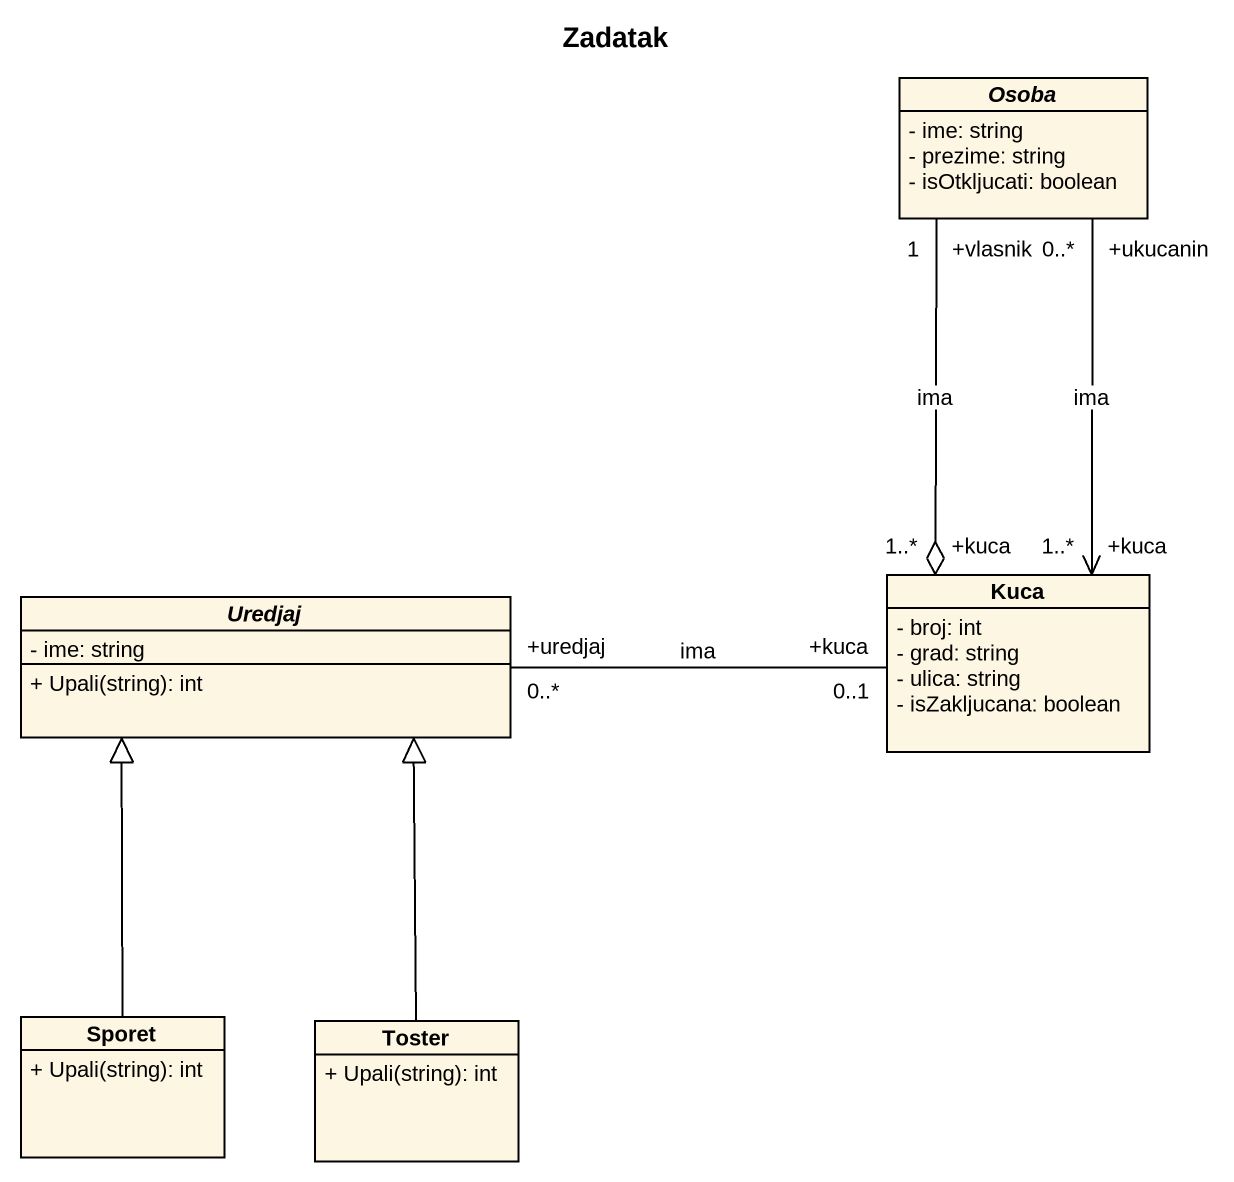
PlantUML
@startuml
title Zadatak
hide circle
hide empty members
skinparam classAttributeIconSize 0
abstract class Osoba {
  - ime: string
  - prezime: string
  - isOtkljucati: boolean
}
class Kuca {
  - broj: int
  - grad: string
  - ulica: string
  - isZakljucana: boolean
}
abstract class Uredjaj {
  - ime: string
  + Upali(string): int
}
class Sporet {
  + Upali(string): int
}
class Toster {
  + Upali(string): int
}
Osoba "+ukucanin\n0..*" --> "+kuca\n1..*" Kuca : ima
Osoba "+vlasnik\n1" --o "+kuca\n1..*" Kuca : ima
Uredjaj "+uredjaj\n0..*" -right- "+kuca\n0..1" Kuca : ima
Sporet -up-|> Uredjaj
Toster -up-|> Uredjaj
@enduml
